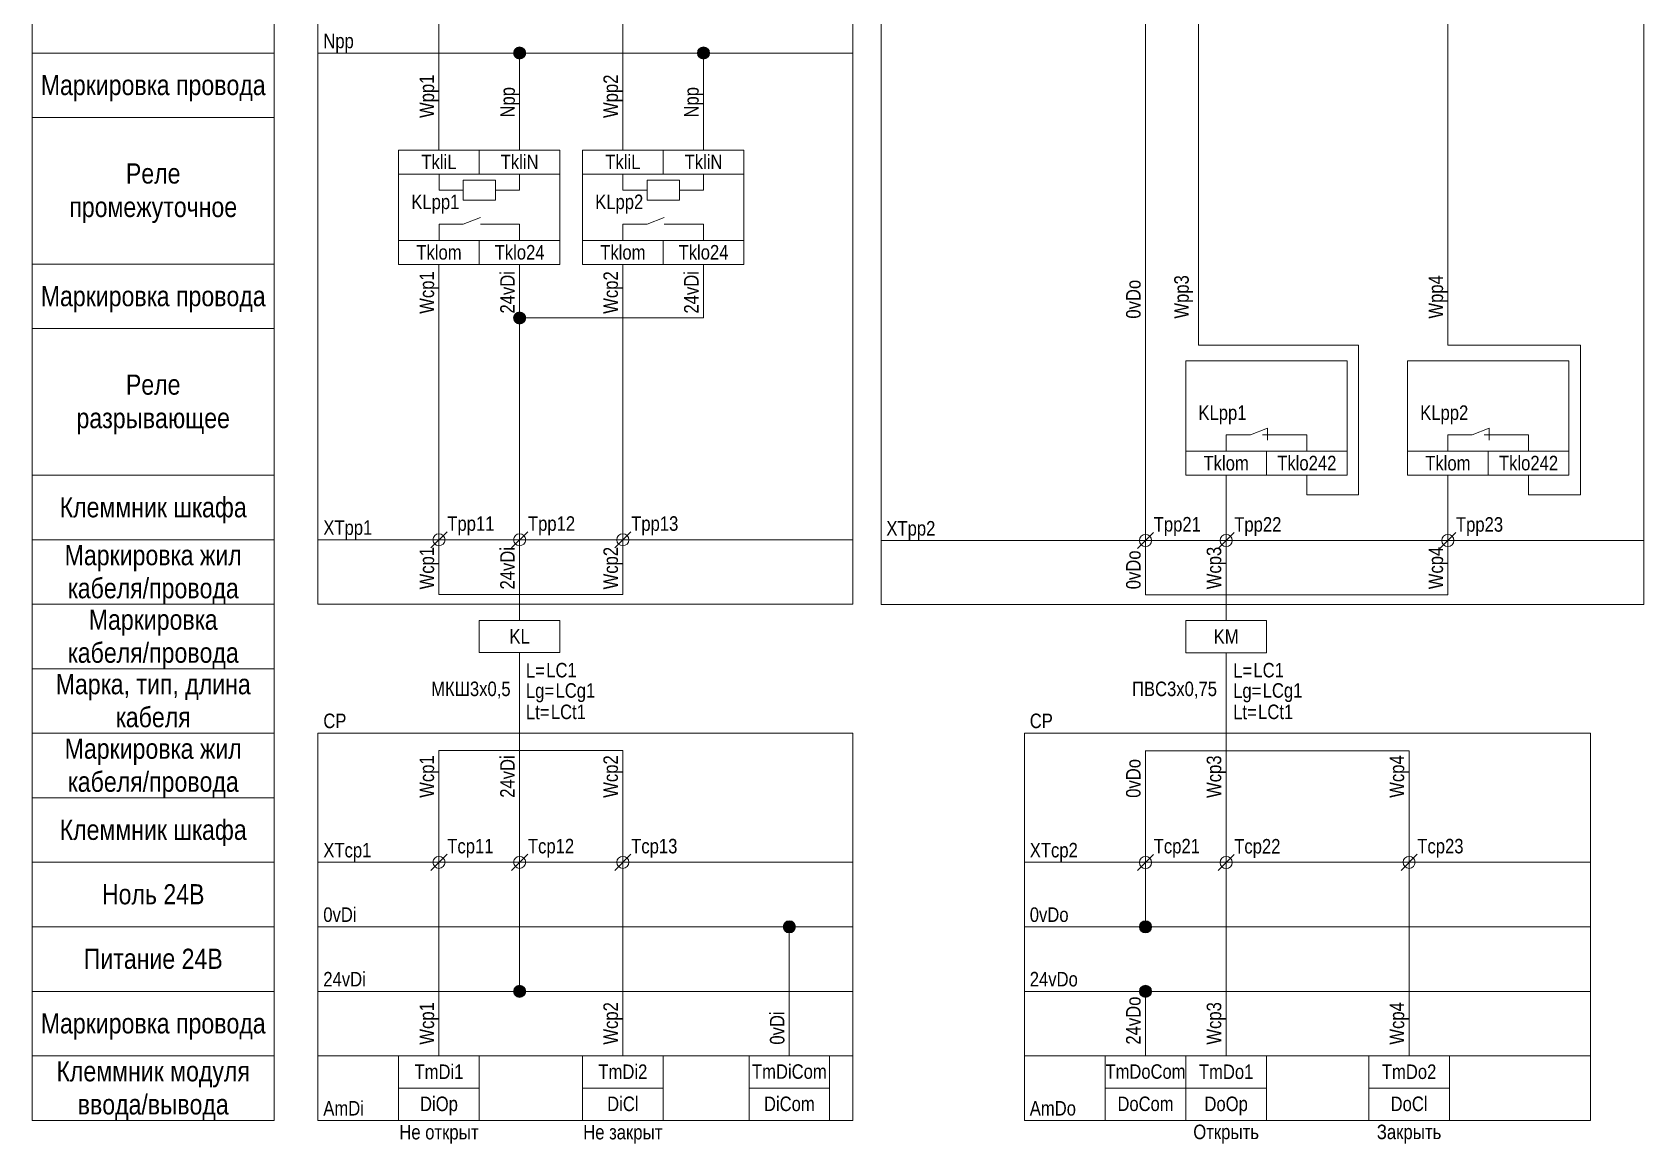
# Model space of a CAD drawing. Header units: millimetres. Extents: x 20 to 336, y -256 to -5.
# Drawn here: x 20 to 219.8, y -256.3 to -118.4 of the extents above; entities that cross this region are included whole.
import ezdxf

# ---------------------------------------------------------------- set-up
doc = ezdxf.new("R2010")
doc.units = ezdxf.units.MM
doc.header["$MEASUREMENT"] = 0
doc.linetypes.add('1_1', pattern=[2000, 1000, -1000])
doc.linetypes.add('4_2_1_2', pattern=[6702.777624, 3527.777672, -1763.888836, 0, -1411.111116])
for name, color, linetype in [('cp_names', 7, 'Continuous'), ('cp_params_di', 7, 'Continuous'), ('cp_params_do', 7, 'Continuous'), ('cp_static_di', 7, 'Continuous'), ('cp_static_do', 7, 'Continuous'), ('id_names', 7, 'Continuous'), ('id_params_di', 7, 'Continuous'), ('id_params_do', 7, 'Continuous'), ('id_static_di', 7, 'Continuous'), ('id_static_do', 7, 'Continuous')]:
    doc.layers.add(name, color=color, linetype=linetype)
doc.styles.add('СГЕНЕРИР_СТИЛЬ_1', font='')
doc.styles.get('СГЕНЕРИР_СТИЛЬ_1').set_extended_font_data('Arial Narrow')

msp = doc.modelspace()

# ---------------------------------------------------------------- hatches: boundary and pattern name
at = {"layer": 'cp_static_di', "linetype": 'Continuous', "lineweight": 0, "true_color": 0x000000}
for points in [[(113.12, -229.36), (113.18, -229.64), (113.34, -229.89), (113.58, -230.05), (113.87, -230.11), (114.16, -230.05), (114.4, -229.89), (114.56, -229.64), (114.62, -229.36), (114.56, -229.07), (114.4, -228.83), (114.16, -228.66), (113.87, -228.61), (113.58, -228.66), (113.34, -228.83), (113.18, -229.07)], [(79.68, -237.36), (79.74, -237.64), (79.9, -237.89), (80.15, -238.05), (80.43, -238.11), (80.72, -238.05), (80.96, -237.89), (81.13, -237.64), (81.18, -237.36), (81.13, -237.07), (80.96, -236.83), (80.72, -236.66), (80.43, -236.61), (80.15, -236.66), (79.9, -236.83), (79.74, -237.07)]]:
    msp.add_hatch(color=18, dxfattribs=at).paths.add_polyline_path(points)
at = {"layer": 'cp_static_do', "linetype": 'Continuous', "lineweight": 0, "true_color": 0x000000}
for points in [[(157.28, -229.36), (157.33, -229.64), (157.5, -229.89), (157.74, -230.05), (158.03, -230.11), (158.31, -230.05), (158.56, -229.89), (158.72, -229.64), (158.78, -229.36), (158.72, -229.07), (158.56, -228.83), (158.31, -228.66), (158.03, -228.61), (157.74, -228.66), (157.5, -228.83), (157.33, -229.07)], [(157.28, -237.36), (157.33, -237.64), (157.5, -237.89), (157.74, -238.05), (158.03, -238.11), (158.31, -238.05), (158.56, -237.89), (158.72, -237.64), (158.78, -237.36), (158.72, -237.07), (158.56, -236.83), (158.31, -236.66), (158.03, -236.61), (157.74, -236.66), (157.5, -236.83), (157.33, -237.07)]]:
    msp.add_hatch(color=18, dxfattribs=at).paths.add_polyline_path(points)
at = {"layer": 'id_static_di', "linetype": 'Continuous', "lineweight": 0, "true_color": 0x000000}
for points in [[(79.68, -121), (79.74, -121.29), (79.9, -121.53), (80.15, -121.69), (80.43, -121.75), (80.72, -121.69), (80.96, -121.53), (81.13, -121.29), (81.18, -121), (81.13, -120.71), (80.96, -120.47), (80.72, -120.31), (80.43, -120.25), (80.15, -120.31), (79.9, -120.47), (79.74, -120.71)], [(102.48, -121), (102.54, -121.29), (102.7, -121.53), (102.95, -121.69), (103.23, -121.75), (103.52, -121.69), (103.76, -121.53), (103.93, -121.29), (103.98, -121), (103.93, -120.71), (103.76, -120.47), (103.52, -120.31), (103.23, -120.25), (102.95, -120.31), (102.7, -120.47), (102.54, -120.71)], [(79.68, -153.86), (79.74, -154.15), (79.9, -154.39), (80.15, -154.56), (80.43, -154.61), (80.72, -154.56), (80.96, -154.39), (81.13, -154.15), (81.18, -153.86), (81.13, -153.58), (80.96, -153.33), (80.72, -153.17), (80.43, -153.11), (80.15, -153.17), (79.9, -153.33), (79.74, -153.58)]]:
    msp.add_hatch(color=18, dxfattribs=at).paths.add_polyline_path(points)

# ---------------------------------------------------------------- linework, layer by layer
at = {"layer": 'cp_names', "color": 7, "linetype": 'Continuous', "lineweight": 15, "ltscale": 100}
for points in [[(20, -213.36), (50, -213.36), (50, -205.36), (20, -205.36)], [(20, -221.36), (50, -221.36), (50, -213.36), (20, -213.36)], [(20, -229.36), (50, -229.36), (50, -221.36), (20, -221.36)], [(20, -237.36), (50, -237.36), (50, -229.36), (20, -229.36)], [(20, -245.36), (50, -245.36), (50, -237.36), (20, -237.36)], [(20, -253.36), (50, -253.36), (50, -245.36), (20, -245.36)]]:
    msp.add_lwpolyline(points, close=True, dxfattribs=at)
at = {"layer": 'cp_static_di', "color": 7, "linetype": '1_1', "lineweight": 15, "ltscale": 100}
for p, q in [((121.75, -205.36), (55.43, -205.36)), ((55.43, -205.36), (55.43, -253.36)), ((121.75, -205.36), (121.75, -253.36))]:
    msp.add_line(p, q, dxfattribs=at)
at = {"layer": 'cp_static_di', "color": 7, "linetype": 'Continuous', "lineweight": 15, "ltscale": 100}
for p, q in [((70.43, -221.36), (70.43, -207.5)), ((70.43, -207.5), (93.23, -207.5)), ((70.43, -207.5), (70.43, -221.36)), ((80.43, -207.5), (80.43, -221.36)), ((93.23, -221.36), (93.23, -207.5)), ((69.43, -222.36), (71.43, -220.36)), ((70.43, -221.36), (70.43, -245.36)), ((79.43, -222.36), (81.43, -220.36)), ((80.43, -221.36), (80.43, -236.61)), ((92.23, -222.36), (94.23, -220.36)), ((93.23, -221.36), (93.23, -245.36)), ((55.43, -229.36), (121.75, -229.36)), ((113.87, -230.11), (113.87, -245.36)), ((55.43, -237.36), (121.75, -237.36)), ((55.43, -245.36), (121.75, -245.36)), ((55.43, -253.36), (121.75, -253.36))]:
    msp.add_line(p, q, dxfattribs=at)
at = {"layer": 'cp_static_di', "color": 7, "linetype": '4_2_1_2', "lineweight": 15, "ltscale": 100}
msp.add_line((55.43, -221.36), (121.75, -221.36), dxfattribs=at)
at = {"layer": 'cp_static_di', "color": 7, "linetype": 'Continuous', "lineweight": 15, "ltscale": 100}
for points in [[(65.43, -245.36), (75.43, -245.36), (75.43, -249.36), (65.43, -249.36)], [(88.23, -245.36), (98.23, -245.36), (98.23, -249.36), (88.23, -249.36)], [(108.87, -245.36), (118.87, -245.36), (118.87, -249.36), (108.87, -249.36)], [(65.43, -249.36), (75.43, -249.36), (75.43, -253.36), (65.43, -253.36)], [(88.23, -249.36), (98.23, -249.36), (98.23, -253.36), (88.23, -253.36)], [(108.87, -249.36), (118.87, -249.36), (118.87, -253.36), (108.87, -253.36)]]:
    msp.add_lwpolyline(points, close=True, dxfattribs=at)
for centre in [(70.43, -221.36), (80.43, -221.36), (93.23, -221.36), (113.87, -229.36), (80.43, -237.36)]:
    msp.add_circle(centre, 0.75, dxfattribs=at)
at = {"layer": 'cp_static_do', "color": 7, "linetype": '1_1', "lineweight": 15, "ltscale": 100}
for p, q in [((213.22, -205.36), (143.03, -205.36)), ((143.03, -205.36), (143.03, -253.36)), ((213.22, -205.36), (213.22, -253.36))]:
    msp.add_line(p, q, dxfattribs=at)
at = {"layer": 'cp_static_do', "color": 7, "linetype": 'Continuous', "lineweight": 15, "ltscale": 100}
for p, q in [((158.03, -207.5), (158.03, -221.36)), ((158.03, -207.52), (190.71, -207.52)), ((168.03, -207.52), (168.03, -221.38)), ((190.71, -221.36), (190.71, -207.52)), ((157.03, -222.38), (159.03, -220.38)), ((158.03, -228.61), (158.03, -221.36)), ((167.03, -222.38), (169.03, -220.38)), ((168.03, -221.38), (168.03, -245.36)), ((189.71, -222.36), (191.71, -220.36)), ((190.71, -221.36), (190.71, -245.36)), ((143.03, -229.36), (213.22, -229.36)), ((143.03, -237.36), (213.22, -237.36)), ((158.03, -238.11), (158.03, -245.36)), ((143.03, -245.36), (213.22, -245.36)), ((143.03, -253.36), (213.22, -253.36))]:
    msp.add_line(p, q, dxfattribs=at)
at = {"layer": 'cp_static_do', "color": 7, "linetype": '4_2_1_2', "lineweight": 15, "ltscale": 100}
msp.add_line((143.03, -221.36), (213.22, -221.36), dxfattribs=at)
at = {"layer": 'cp_static_do', "color": 7, "linetype": 'Continuous', "lineweight": 15, "ltscale": 100}
for points in [[(153.03, -245.36), (163.03, -245.36), (163.03, -249.36), (153.03, -249.36)], [(163.03, -245.36), (173.03, -245.36), (173.03, -249.36), (163.03, -249.36)], [(185.71, -245.36), (195.71, -245.36), (195.71, -249.36), (185.71, -249.36)], [(153.03, -249.36), (163.03, -249.36), (163.03, -253.36), (153.03, -253.36)], [(163.03, -249.36), (173.03, -249.36), (173.03, -253.36), (163.03, -253.36)], [(185.71, -249.36), (195.71, -249.36), (195.71, -253.36), (185.71, -253.36)]]:
    msp.add_lwpolyline(points, close=True, dxfattribs=at)
for centre in [(158.03, -221.38), (168.03, -221.38), (190.71, -221.36), (158.03, -229.36), (158.03, -237.36)]:
    msp.add_circle(centre, 0.75, dxfattribs=at)
at = {"layer": 'id_names', "color": 7, "linetype": 'Continuous', "lineweight": 15, "ltscale": 100}
for points in [[(20, -121), (50, -121), (50, -113), (20, -113)], [(20, -129), (50, -129), (50, -121), (20, -121)], [(20, -147.18), (50, -147.18), (50, -129), (20, -129)], [(20, -155.18), (50, -155.18), (50, -147.18), (20, -147.18)], [(20, -173.36), (50, -173.36), (50, -155.18), (20, -155.18)], [(20, -181.36), (50, -181.36), (50, -173.36), (20, -173.36)], [(20, -189.36), (50, -189.36), (50, -181.36), (20, -181.36)], [(20, -197.36), (50, -197.36), (50, -189.36), (20, -189.36)], [(20, -205.36), (50, -205.36), (50, -197.36), (20, -197.36)]]:
    msp.add_lwpolyline(points, close=True, dxfattribs=at)
at = {"layer": 'id_static_di', "color": 7, "linetype": '1_1', "lineweight": 15, "ltscale": 100}
for p, q in [((55.43, -189.36), (55.43, -57)), ((121.75, -189.36), (121.75, -57)), ((121.75, -189.36), (55.43, -189.36))]:
    msp.add_line(p, q, dxfattribs=at)
at = {"layer": 'id_static_di', "color": 7, "linetype": 'Continuous', "lineweight": 15, "ltscale": 100}
for p, q in [((70.43, -133.04), (70.43, -81)), ((93.23, -133.04), (93.23, -81)), ((55.43, -121), (121.75, -121)), ((80.43, -133.04), (80.43, -121.75)), ((103.23, -133.04), (103.23, -121.75)), ((70.43, -181.36), (70.43, -147.22)), ((80.43, -147.22), (80.43, -153.86)), ((93.23, -181.36), (93.23, -147.22)), ((103.23, -147.22), (103.23, -153.86)), ((80.43, -153.86), (80.43, -181.36)), ((103.23, -153.86), (81.18, -153.86)), ((69.43, -182.36), (71.43, -180.36)), ((70.43, -181.36), (70.43, -188.16)), ((79.43, -182.36), (81.43, -180.36)), ((80.43, -181.36), (80.43, -188.16)), ((92.23, -182.36), (94.23, -180.36)), ((93.23, -188.16), (93.23, -181.36)), ((70.43, -188.16), (70.43, -182.17)), ((70.43, -188.16), (93.23, -188.16)), ((80.43, -191.36), (80.43, -188.16)), ((80.43, -195.36), (80.43, -207.5))]:
    msp.add_line(p, q, dxfattribs=at)
at = {"layer": 'id_static_di', "color": 7, "linetype": '4_2_1_2', "lineweight": 15, "ltscale": 100}
msp.add_line((55.43, -181.36), (121.75, -181.36), dxfattribs=at)
at = {"layer": 'id_static_di', "color": 7, "linetype": 'Continuous', "lineweight": 15, "ltscale": 100}
for points in [[(65.43, -147.22), (85.43, -147.22), (85.43, -133.04), (65.43, -133.04)], [(65.43, -136.01), (75.43, -136.01), (75.43, -133.04), (65.43, -133.04)], [(75.43, -136.01), (85.43, -136.01), (85.43, -133.04), (75.43, -133.04)], [(88.23, -147.22), (108.23, -147.22), (108.23, -133.04), (88.23, -133.04)], [(88.23, -136.01), (98.23, -136.01), (98.23, -133.04), (88.23, -133.04)], [(98.23, -136.01), (108.23, -136.01), (108.23, -133.04), (98.23, -133.04)], [(77.44, -136.76), (77.44, -139.26), (73.44, -139.26), (73.44, -136.76)], [(100.24, -136.76), (100.24, -139.26), (96.24, -139.26), (96.24, -136.76)], [(65.43, -147.22), (75.43, -147.22), (75.43, -144.26), (65.43, -144.26)], [(75.43, -147.22), (85.43, -147.22), (85.43, -144.26), (75.43, -144.26)], [(88.23, -147.22), (98.23, -147.22), (98.23, -144.26), (88.23, -144.26)], [(98.23, -147.22), (108.23, -147.22), (108.23, -144.26), (98.23, -144.26)], [(75.43, -195.36), (85.43, -195.36), (85.43, -191.36), (75.43, -191.36)]]:
    msp.add_lwpolyline(points, close=True, dxfattribs=at)
for points in [[(70.44, -136.01), (70.44, -138.01), (73.44, -138.01)], [(80.43, -136.01), (80.43, -138.01), (77.44, -138.01)], [(93.24, -136.01), (93.24, -138.01), (96.24, -138.01)], [(103.23, -136.01), (103.23, -138.01), (100.24, -138.01)], [(73.44, -142.22), (75.57, -141.39)], [(96.24, -142.22), (98.37, -141.39)], [(70.44, -144.26), (70.44, -142.22), (73.44, -142.22)], [(77.44, -142.22), (75.57, -142.22)], [(80.43, -144.26), (80.43, -142.22), (77.44, -142.22)], [(93.24, -144.26), (93.24, -142.22), (96.24, -142.22)], [(100.24, -142.22), (98.37, -142.22)], [(103.23, -144.26), (103.23, -142.22), (100.24, -142.22)]]:
    msp.add_lwpolyline(points, dxfattribs=at)
for centre in [(80.43, -121), (103.23, -121), (80.43, -153.86), (70.43, -181.36), (80.43, -181.36), (93.23, -181.36)]:
    msp.add_circle(centre, 0.75, dxfattribs=at)
at = {"layer": 'id_static_do', "color": 7, "linetype": '1_1', "lineweight": 15, "ltscale": 100}
for p, q in [((125.25, -189.38), (125.25, -57.02)), ((219.81, -189.38), (219.81, -57.02)), ((219.81, -189.38), (125.25, -189.38))]:
    msp.add_line(p, q, dxfattribs=at)
at = {"layer": 'id_static_do', "color": 7, "linetype": 'Continuous', "lineweight": 15, "ltscale": 100}
for p, q in [((158.03, -181.45), (158.03, -97.02)), ((164.62, -97.02), (164.62, -157.23)), ((195.52, -101.02), (195.52, -157.23)), ((164.62, -157.23), (184.46, -157.23)), ((184.46, -175.8), (184.46, -157.23)), ((195.52, -157.23), (211.96, -157.23)), ((211.96, -175.8), (211.96, -157.23)), ((173.17, -167.53), (173.17, -169.02)), ((200.66, -167.53), (200.66, -169.02)), ((168.03, -181.45), (168.03, -173.36)), ((178.03, -173.36), (178.03, -175.8)), ((195.52, -181.45), (195.52, -173.36)), ((205.52, -173.36), (205.52, -175.8)), ((178.03, -175.8), (184.46, -175.8)), ((205.52, -175.8), (211.96, -175.8)), ((157.03, -182.45), (159.03, -180.45)), ((158.03, -188.18), (158.03, -181.45)), ((167.03, -182.45), (169.03, -180.45)), ((168.03, -188.18), (168.03, -181.45)), ((194.52, -182.45), (196.52, -180.45)), ((195.52, -188.18), (195.52, -181.45)), ((158.03, -188.18), (168.03, -188.18)), ((195.52, -188.18), (168.03, -188.18)), ((168.03, -191.38), (168.03, -188.18)), ((168.03, -207.52), (168.03, -195.38)), ((168.03, -199.52), (168.03, -207.52))]:
    msp.add_line(p, q, dxfattribs=at)
at = {"layer": 'id_static_do', "color": 7, "linetype": '4_2_1_2', "lineweight": 15, "ltscale": 100}
msp.add_line((125.25, -181.45), (219.81, -181.45), dxfattribs=at)
at = {"layer": 'id_static_do', "color": 7, "linetype": 'Continuous', "lineweight": 15, "ltscale": 100}
for points in [[(163.03, -173.36), (183.03, -173.36), (183.03, -159.18), (163.03, -159.18)], [(190.52, -173.36), (210.52, -173.36), (210.52, -159.18), (190.52, -159.18)], [(163.03, -173.36), (173.03, -173.36), (173.03, -170.39), (163.03, -170.39)], [(173.03, -173.36), (183.03, -173.36), (183.03, -170.39), (173.03, -170.39)], [(190.52, -173.36), (200.52, -173.36), (200.52, -170.39), (190.52, -170.39)], [(200.52, -173.36), (210.52, -173.36), (210.52, -170.39), (200.52, -170.39)], [(163.03, -195.38), (173.03, -195.38), (173.03, -191.38), (163.03, -191.38)]]:
    msp.add_lwpolyline(points, close=True, dxfattribs=at)
for points in [[(171.03, -168.36), (173.17, -167.53)], [(198.52, -168.36), (200.66, -167.53)], [(168.03, -170.39), (168.03, -168.36), (171.03, -168.36)], [(175.03, -168.36), (172.52, -168.36)], [(178.03, -170.39), (178.03, -168.36), (175.03, -168.36)], [(195.53, -170.39), (195.53, -168.36), (198.52, -168.36)], [(205.52, -170.39), (205.52, -168.36), (200.02, -168.36)]]:
    msp.add_lwpolyline(points, dxfattribs=at)
for centre in [(158.03, -181.45), (168.03, -181.45), (195.52, -181.45)]:
    msp.add_circle(centre, 0.75, dxfattribs=at)

# ---------------------------------------------------------------- texts
at = {"layer": 'cp_names', "color": 7, "linetype": 'Continuous', "lineweight": 15, "char_height": 2.5, "attachment_point": 2, "style": 'СГЕНЕРИР_СТИЛЬ_1'}
for s, insert, line_spacing_factor in [('\\A1;{\\pqc;\\fArial Narrow|b0|i0|c204|p34;Маркировка жил\\P\\pqc;\\fArial Narrow|b0|i0|c204|p34;кабеля/провода}', (35, -206.02), 0.982786), ('\\A1;{\\pqc;\\fArial Narrow|b0|i0|c204|p34;Клеммник модуля\\P\\pqc;\\fArial Narrow|b0|i0|c204|p34;ввода\\fArial Narrow|b0|i0|c204|p34;/вывода}', (35, -246.02), 0.985989)]:
    msp.add_mtext(s, dxfattribs=dict(at, insert=insert, line_spacing_factor=line_spacing_factor))
for s, insert in [('\\A1;{\\pqc;\\fArial Narrow|b0|i0|c204|p34;Клеммник\\fArial Narrow|b0|i0|c204|p34; шкафа}', (35, -216.08)), ('\\A1;{\\pqc;\\fArial Narrow|b0|i0|c204|p34;Ноль 24\\fArial Narrow|b0|i0|c204|p34;В}', (35, -224.07)), ('\\A1;{\\pqc;\\fArial Narrow|b0|i0|c204|p34;Питание 2\\fArial Narrow|b0|i0|c204|p34;4\\fArial Narrow|b0|i0|c204|p34;В}', (35, -232.07)), ('\\A1;{\\pqc;\\fArial Narrow|b0|i0|c204|p34;Маркировка \\fArial Narrow|b0|i0|c204|p34;провода}', (35, -240.08))]:
    msp.add_mtext(s, dxfattribs=dict(at, insert=insert))
at = {"layer": 'cp_params_di', "color": 7, "linetype": 'Continuous', "lineweight": 15, "char_height": 1.8, "style": 'СГЕНЕРИР_СТИЛЬ_1'}
for s, insert, attachment_point in [('\\A1;{\\pql;\\fArial Narrow|b0|i0|c204|p34;CP}', (56.09, -202.92), 1), ('\\A1;{\\pql;\\fArial Narrow|b0|i0|c204|p34;XTcp\\fArial Narrow|b0|i0|c204|p34;1}', (56.09, -218.95), 1), ('\\A1;{\\pql;\\fArial Narrow|b0|i0|c204|p34;Tcp\\fArial Narrow|b0|i0|c204|p34;1\\fArial Narrow|b0|i0|c204|p34;1}', (71.46, -218.45), 1), ('\\A1;{\\pql;\\fArial Narrow|b0|i0|c204|p34;Tcp\\fArial Narrow|b0|i0|c204|p34;1\\fArial Narrow|b0|i0|c204|p34;2}', (81.46, -218.45), 1), ('\\A1;{\\pql;\\fArial Narrow|b0|i0|c204|p34;Tcp\\fArial Narrow|b0|i0|c204|p34;1\\fArial Narrow|b0|i0|c204|p34;3}', (94.26, -218.45), 1), ('\\A1;{\\pql;\\fArial Narrow|b0|i0|c204|p34;0v\\fArial Narrow|b0|i0|c204|p34;Di}', (56.09, -226.95), 1), ('\\A1;{\\pql;\\fArial Narrow|b0|i0|c204|p34;24v\\fArial Narrow|b0|i0|c204|p34;Di}', (56.09, -234.95), 1), ('\\A1;{\\pqc;\\fArial Narrow|b0|i0|c204|p34;Tm\\fArial Narrow|b0|i0|c204|p34;Di\\fArial Narrow|b0|i0|c204|p34;1}', (70.43, -246.43), 2), ('\\A1;{\\pqc;\\fArial Narrow|b0|i0|c204|p34;TmDi2}', (93.23, -246.43), 2), ('\\A1;{\\pqc;\\fArial Narrow|b0|i0|c204|p34;TmDiCom}', (113.87, -246.41), 2), ('\\A1;{\\pql;\\fArial Narrow|b0|i0|c204|p34;Am\\fArial Narrow|b0|i0|c204|p34;Di}', (56.09, -250.96), 1), ('\\A1;{\\pqc;\\fArial Narrow|b0|i0|c204|p34;Di\\fArial Narrow|b0|i0|c204|p34;Op}', (70.43, -250.41), 2), ('\\A1;{\\pqc;\\fArial Narrow|b0|i0|c204|p34;DiCl}', (93.23, -250.41), 2), ('\\A1;{\\pqc;\\fArial Narrow|b0|i0|c204|p34;Di\\fArial Narrow|b0|i0|c204|p34;Com}', (113.87, -250.41), 2)]:
    msp.add_mtext(s, dxfattribs=dict(at, insert=insert, attachment_point=attachment_point))
at = {"layer": 'cp_params_di', "color": 7, "linetype": 'Continuous', "lineweight": 15, "char_height": 1.8, "attachment_point": 1, "rotation": 90, "style": 'СГЕНЕРИР_СТИЛЬ_1'}
for s, insert in [('\\A1;{\\pql;\\fArial Narrow|b0|i0|c204|p34;Wcp\\fArial Narrow|b0|i0|c204|p34;1}', (68.02, -213.36)), ('\\A1;{\\pql;\\fArial Narrow|b0|i0|c204|p34;24vDi}', (78.02, -213.36)), ('\\A1;{\\pql;\\fArial Narrow|b0|i0|c204|p34;Wcp\\fArial Narrow|b0|i0|c204|p34;2}', (90.82, -213.36)), ('\\A1;{\\pql;\\fArial Narrow|b0|i0|c204|p34;Wcp\\fArial Narrow|b0|i0|c204|p34;1}', (68.02, -243.97)), ('\\A1;{\\pql;\\fArial Narrow|b0|i0|c204|p34;Wcp\\fArial Narrow|b0|i0|c204|p34;2}', (90.82, -243.97)), ('\\A1;{\\pql;\\fArial Narrow|b0|i0|c204|p34;0v\\fArial Narrow|b0|i0|c204|p34;Di}', (111.46, -243.97))]:
    msp.add_mtext(s, dxfattribs=dict(at, insert=insert))
at = {"layer": 'cp_params_do', "color": 7, "linetype": 'Continuous', "lineweight": 15, "style": 'СГЕНЕРИР_СТИЛЬ_1'}
for s, insert, char_height, attachment_point in [('\\A1;{\\pql;\\fArial Narrow|b0|i0|c204|p34;CP}', (143.68, -202.92), 1.8, 1), ('\\A1;{\\pql;\\fArial Narrow|b0|i0|c204|p34;XTcp\\fArial Narrow|b0|i0|c204|p34;2}', (143.68, -218.95), 1.8, 1), ('\\A1;{\\pql;\\fArial Narrow|b0|i0|c204|p34;Tcp\\fArial Narrow|b0|i0|c204|p34;2\\fArial Narrow|b0|i0|c204|p34;1}', (159.05, -218.45), 1.8, 1), ('\\A1;{\\pql;\\fArial Narrow|b0|i0|c204|p34;Tcp\\fArial Narrow|b0|i0|c204|p34;2\\fArial Narrow|b0|i0|c204|p34;2}', (169.03, -218.47), 1.8, 1), ('\\A1;{\\pql;\\fArial Narrow|b0|i0|c204|p34;Tcp2\\fArial Narrow|b0|i0|c204|p34;3}', (191.73, -218.45), 1.8, 1), ('\\A1;{\\pql;\\fArial Narrow|b0|i0|c204|p34;0v\\fArial Narrow|b0|i0|c204|p34;Do}', (143.68, -226.95), 1.8, 1), ('\\A1;{\\pql;\\fArial Narrow|b0|i0|c204|p34;24v\\fArial Narrow|b0|i0|c204|p34;Do}', (143.68, -234.95), 1.8, 1), ('\\A1;{\\pqc;\\fArial Narrow|b0|i0|c204|p34;Tm\\fArial Narrow|b0|i0|c204|p34;DoCom}', (158.03, -246.41), 1.79, 2), ('\\A1;{\\pqc;\\fArial Narrow|b0|i0|c204|p34;TmDo1}', (168.03, -246.43), 1.8, 2), ('\\A1;{\\pqc;\\fArial Narrow|b0|i0|c204|p34;TmDo2}', (190.71, -246.43), 1.8, 2), ('\\A1;{\\pql;\\fArial Narrow|b0|i0|c204|p34;Am\\fArial Narrow|b0|i0|c204|p34;Do}', (143.68, -250.96), 1.8, 1), ('\\A1;{\\pqc;\\fArial Narrow|b0|i0|c204|p34;DoCom}', (158.03, -250.41), 1.79, 2), ('\\A1;{\\pqc;\\fArial Narrow|b0|i0|c204|p34;Do\\fArial Narrow|b0|i0|c204|p34;Op}', (168.03, -250.41), 1.8, 2), ('\\A1;{\\pqc;\\fArial Narrow|b0|i0|c204|p34;Do\\fArial Narrow|b0|i0|c204|p34;Cl}', (190.71, -250.41), 1.8, 2)]:
    msp.add_mtext(s, dxfattribs=dict(at, insert=insert, char_height=char_height, attachment_point=attachment_point))
at = {"layer": 'cp_params_do', "color": 7, "linetype": 'Continuous', "lineweight": 15, "char_height": 1.8, "attachment_point": 1, "rotation": 90, "style": 'СГЕНЕРИР_СТИЛЬ_1'}
for s, insert in [('\\A1;{\\pql;\\fArial Narrow|b0|i0|c204|p34;0v\\fArial Narrow|b0|i0|c204|p34;Do}', (155.62, -213.36)), ('\\A1;{\\pql;\\fArial Narrow|b0|i0|c204|p34;Wcp3}', (165.62, -213.38)), ('\\A1;{\\pql;\\fArial Narrow|b0|i0|c204|p34;Wcp\\fArial Narrow|b0|i0|c204|p34;4}', (188.3, -213.36)), ('\\A1;{\\pql;\\fArial Narrow|b0|i0|c204|p34;24v\\fArial Narrow|b0|i0|c204|p34;Do}', (155.62, -243.97)), ('\\A1;{\\pql;\\fArial Narrow|b0|i0|c204|p34;Wcp\\fArial Narrow|b0|i0|c204|p34;3}', (165.62, -243.97)), ('\\A1;{\\pql;\\fArial Narrow|b0|i0|c204|p34;Wcp\\fArial Narrow|b0|i0|c204|p34;4}', (188.3, -243.97))]:
    msp.add_mtext(s, dxfattribs=dict(at, insert=insert))
at = {"layer": 'cp_static_di', "color": 7, "linetype": 'Continuous', "lineweight": 15, "char_height": 1.8, "attachment_point": 2, "style": 'СГЕНЕРИР_СТИЛЬ_1'}
for s, insert in [('\\A1;{\\pqc;\\fArial Narrow|b0|i0|c204|p34;Не о\\fArial Narrow|b0|i0|c204|p34;ткрыт}', (70.43, -253.92)), ('\\A1;{\\pqc;\\fArial Narrow|b0|i0|c204|p34;Не з\\fArial Narrow|b0|i0|c204|p34;акрыт}', (93.23, -253.92))]:
    msp.add_mtext(s, dxfattribs=dict(at, insert=insert))
at = {"layer": 'cp_static_do', "color": 7, "linetype": 'Continuous', "lineweight": 15, "char_height": 1.8, "attachment_point": 2, "style": 'СГЕНЕРИР_СТИЛЬ_1'}
for s, insert in [('\\A1;{\\pqc;\\fArial Narrow|b0|i0|c204|p34;Открыть}', (168.03, -253.89)), ('\\A1;{\\pqc;\\fArial Narrow|b0|i0|c204|p34;Закрыть}', (190.71, -253.89))]:
    msp.add_mtext(s, dxfattribs=dict(at, insert=insert))
at = {"layer": 'id_names', "color": 7, "linetype": 'Continuous', "lineweight": 15, "char_height": 2.5, "attachment_point": 2, "style": 'СГЕНЕРИР_СТИЛЬ_1'}
for s, insert in [('\\A1;{\\pqc;\\fArial Narrow|b0|i0|c204|p34;Маркировка \\fArial Narrow|b0|i0|c204|p34;провода}', (35, -123.72)), ('\\A1;{\\pqc;\\fArial Narrow|b0|i0|c204|p34;Маркировка \\fArial Narrow|b0|i0|c204|p34;провода}', (35, -149.9)), ('\\A1;{\\pqc;\\fArial Narrow|b0|i0|c204|p34;Клеммник\\fArial Narrow|b0|i0|c204|p34; шкафа}', (35, -176.08))]:
    msp.add_mtext(s, dxfattribs=dict(at, insert=insert))
for s, insert, line_spacing_factor in [('\\A1;{\\pqc;\\fArial Narrow|b0|i0|c204|p34;Реле\\P\\pqc;\\fArial Narrow|b0|i0|c204|p34;промежуточное}', (35, -134.69), 0.996607), ('\\A1;{\\pqc;\\fArial Narrow|b0|i0|c204|p34;Реле\\P\\pqc;\\fArial Narrow|b0|i0|c204|p34;разрывающее}', (35, -160.87), 0.996475), ('\\A1;{\\pqc;\\fArial Narrow|b0|i0|c204|p34;Маркировка жил\\P\\pqc;\\fArial Narrow|b0|i0|c204|p34;кабеля/провода}', (35, -182.02), 0.982786), ('\\A1;{\\pqc;\\fArial Narrow|b0|i0|c204|p34;Маркировка\\P\\pqc;\\fArial Narrow|b0|i0|c204|p34;кабеля/провода}', (35, -190.02), 0.982786), ('\\A1;{\\pqc;\\fArial Narrow|b0|i0|c204|p34;Марка, тип\\fArial Narrow|b0|i0|c204|p34;, длина\\P\\pqc;\\fArial Narrow|b0|i0|c204|p34;кабеля}', (35, -198.02), 0.98101)]:
    msp.add_mtext(s, dxfattribs=dict(at, insert=insert, line_spacing_factor=line_spacing_factor))
at = {"layer": 'id_params_di', "color": 7, "linetype": 'Continuous', "lineweight": 15, "char_height": 1.8, "style": 'СГЕНЕРИР_СТИЛЬ_1'}
for s, insert, attachment_point in [('\\A1;{\\pql;\\fArial Narrow|b0|i0|c204|p34;N\\fArial Narrow|b0|i0|c204|p34;p\\fArial Narrow|b0|i0|c204|p34;p}', (56.09, -118.6), 1), ('\\A1;{\\pqc;\\fArial Narrow|b0|i0|c204|p34;TkliL}', (70.43, -133.6), 2), ('\\A1;{\\pqc;\\fArial Narrow|b0|i0|c204|p34;T\\fArial Narrow|b0|i0|c204|p34;kliN}', (80.43, -133.6), 2), ('\\A1;{\\pqc;\\fArial Narrow|b0|i0|c204|p34;TkliL}', (93.23, -133.6), 2), ('\\A1;{\\pqc;\\fArial Narrow|b0|i0|c204|p34;T\\fArial Narrow|b0|i0|c204|p34;kliN}', (103.23, -133.6), 2), ('\\A1;{\\pqc;\\fArial Narrow|b0|i0|c204|p34;KL\\fArial Narrow|b0|i0|c204|p34;p\\fArial Narrow|b0|i0|c204|p34;p1}', (69.98, -138.56), 2), ('\\A1;{\\pqc;\\fArial Narrow|b0|i0|c204|p34;KL\\fArial Narrow|b0|i0|c204|p34;p\\fArial Narrow|b0|i0|c204|p34;p2}', (92.78, -138.56), 2), ('\\A1;{\\pqc;\\fArial Narrow|b0|i0|c204|p34;T\\fArial Narrow|b0|i0|c204|p34;klom}', (70.43, -144.82), 2), ('\\A1;{\\pqc;\\fArial Narrow|b0|i0|c204|p34;Tkl\\fArial Narrow|b0|i0|c204|p34;o24}', (80.43, -144.81), 2), ('\\A1;{\\pqc;\\fArial Narrow|b0|i0|c204|p34;T\\fArial Narrow|b0|i0|c204|p34;klom}', (93.23, -144.82), 2), ('\\A1;{\\pqc;\\fArial Narrow|b0|i0|c204|p34;Tkl\\fArial Narrow|b0|i0|c204|p34;o24}', (103.23, -144.81), 2), ('\\A1;{\\pql;\\fArial Narrow|b0|i0|c204|p34;XTpp\\fArial Narrow|b0|i0|c204|p34;1}', (56.09, -178.95), 1), ('\\A1;{\\pql;\\fArial Narrow|b0|i0|c204|p34;T\\fArial Narrow|b0|i0|c204|p34;p\\fArial Narrow|b0|i0|c204|p34;p11}', (71.46, -178.45), 1), ('\\A1;{\\pql;\\fArial Narrow|b0|i0|c204|p34;T\\fArial Narrow|b0|i0|c204|p34;p\\fArial Narrow|b0|i0|c204|p34;p12}', (81.46, -178.45), 1), ('\\A1;{\\pql;\\fArial Narrow|b0|i0|c204|p34;T\\fArial Narrow|b0|i0|c204|p34;p\\fArial Narrow|b0|i0|c204|p34;p13}', (94.26, -178.45), 1), ('\\A1;{\\pqc;\\fArial Narrow|b0|i0|c204|p34;KL}', (80.43, -192.44), 2), ('\\A1;{\\pql;\\fArial Narrow|b0|i0|c204|p34;LC\\fArial Narrow|b0|i0|c204|p34;1}', (83.73, -196.63), 1), ('\\A1;{\\pql;\\fArial Narrow|b0|i0|c204|p34;LCg\\fArial Narrow|b0|i0|c204|p34;1}', (84.88, -199.15), 1), ('\\A1;{\\pql;\\fArial Narrow|b0|i0|c204|p34;LCt\\fArial Narrow|b0|i0|c204|p34;1}', (84.3, -201.8), 1)]:
    msp.add_mtext(s, dxfattribs=dict(at, insert=insert, attachment_point=attachment_point))
at = {"layer": 'id_params_di', "color": 7, "linetype": 'Continuous', "lineweight": 15, "char_height": 1.8, "attachment_point": 1, "rotation": 90, "style": 'СГЕНЕРИР_СТИЛЬ_1'}
for s, insert in [('\\A1;{\\pql;\\fArial Narrow|b0|i0|c204|p34;W\\fArial Narrow|b0|i0|c204|p34;p\\fArial Narrow|b0|i0|c204|p34;p\\fArial Narrow|b0|i0|c204|p34;1}', (68.02, -129.06)), ('\\A1;{\\pql;\\fArial Narrow|b0|i0|c204|p34;W\\fArial Narrow|b0|i0|c204|p34;p\\fArial Narrow|b0|i0|c204|p34;p\\fArial Narrow|b0|i0|c204|p34;2}', (90.82, -129.06)), ('\\A1;{\\pql;\\fArial Narrow|b0|i0|c204|p34;N\\fArial Narrow|b0|i0|c204|p34;p\\fArial Narrow|b0|i0|c204|p34;p}', (78.03, -129)), ('\\A1;{\\pql;\\fArial Narrow|b0|i0|c204|p34;N\\fArial Narrow|b0|i0|c204|p34;p\\fArial Narrow|b0|i0|c204|p34;p}', (100.83, -129)), ('\\A1;{\\pql;\\fArial Narrow|b0|i0|c204|p34;Wcp\\fArial Narrow|b0|i0|c204|p34;1}', (68.02, -153.34)), ('\\A1;{\\pql;\\fArial Narrow|b0|i0|c204|p34;24v\\fArial Narrow|b0|i0|c204|p34;Di}', (78.02, -153.31)), ('\\A1;{\\pql;\\fArial Narrow|b0|i0|c204|p34;Wcp\\fArial Narrow|b0|i0|c204|p34;2}', (90.82, -153.34)), ('\\A1;{\\pql;\\fArial Narrow|b0|i0|c204|p34;24v\\fArial Narrow|b0|i0|c204|p34;Di}', (100.82, -153.31)), ('\\A1;{\\pql;\\fArial Narrow|b0|i0|c204|p34;Wcp\\fArial Narrow|b0|i0|c204|p34;1}', (68.02, -187.52)), ('\\A1;{\\pql;\\fArial Narrow|b0|i0|c204|p34;24vDi}', (78.02, -187.53)), ('\\A1;{\\pql;\\fArial Narrow|b0|i0|c204|p34;Wcp\\fArial Narrow|b0|i0|c204|p34;2}', (90.82, -187.52))]:
    msp.add_mtext(s, dxfattribs=dict(at, insert=insert))
at = {"layer": 'id_params_do', "color": 7, "linetype": 'Continuous', "lineweight": 15, "char_height": 1.8, "attachment_point": 1, "rotation": 90, "style": 'СГЕНЕРИР_СТИЛЬ_1'}
for s, insert in [('\\A1;{\\pql;\\fArial Narrow|b0|i0|c204|p34;0v\\fArial Narrow|b0|i0|c204|p34;Do}', (155.62, -153.94)), ('\\A1;{\\pql;\\fArial Narrow|b0|i0|c204|p34;W\\fArial Narrow|b0|i0|c204|p34;p\\fArial Narrow|b0|i0|c204|p34;p3}', (161.59, -153.94)), ('\\A1;{\\pql;\\fArial Narrow|b0|i0|c204|p34;W\\fArial Narrow|b0|i0|c204|p34;p\\fArial Narrow|b0|i0|c204|p34;p4}', (193.12, -153.94)), ('\\A1;{\\pql;\\fArial Narrow|b0|i0|c204|p34;0v\\fArial Narrow|b0|i0|c204|p34;Do}', (155.62, -187.5)), ('\\A1;{\\pql;\\fArial Narrow|b0|i0|c204|p34;Wcp\\fArial Narrow|b0|i0|c204|p34;3}', (165.62, -187.5)), ('\\A1;{\\pql;\\fArial Narrow|b0|i0|c204|p34;Wcp\\fArial Narrow|b0|i0|c204|p34;4}', (193.12, -187.5))]:
    msp.add_mtext(s, dxfattribs=dict(at, insert=insert))
at = {"layer": 'id_params_do', "color": 7, "linetype": 'Continuous', "lineweight": 15, "char_height": 1.8, "style": 'СГЕНЕРИР_СТИЛЬ_1'}
for s, insert, attachment_point in [('\\A1;{\\pqc;\\fArial Narrow|b0|i0|c204|p34;KL\\fArial Narrow|b0|i0|c204|p34;p\\fArial Narrow|b0|i0|c204|p34;p1}', (167.57, -164.7), 2), ('\\A1;{\\pqc;\\fArial Narrow|b0|i0|c204|p34;KL\\fArial Narrow|b0|i0|c204|p34;p\\fArial Narrow|b0|i0|c204|p34;p2}', (195.07, -164.7), 2), ('\\A1;{\\pqc;\\fArial Narrow|b0|i0|c204|p34;Tklom}', (168.03, -170.96), 2), ('\\A1;{\\pqc;\\fArial Narrow|b0|i0|c204|p34;Tklo242}', (178.03, -170.95), 2), ('\\A1;{\\pqc;\\fArial Narrow|b0|i0|c204|p34;Tklom}', (195.52, -170.96), 2), ('\\A1;{\\pqc;\\fArial Narrow|b0|i0|c204|p34;Tklo242}', (205.52, -170.95), 2), ('\\A1;{\\pql;\\fArial Narrow|b0|i0|c204|p34;XTpp\\fArial Narrow|b0|i0|c204|p34;2}', (125.9, -179.04), 1), ('\\A1;{\\pql;\\fArial Narrow|b0|i0|c204|p34;Tpp\\fArial Narrow|b0|i0|c204|p34;2\\fArial Narrow|b0|i0|c204|p34;1}', (159.05, -178.54), 1), ('\\A1;{\\pql;\\fArial Narrow|b0|i0|c204|p34;Tpp\\fArial Narrow|b0|i0|c204|p34;22}', (169.03, -178.56), 1), ('\\A1;{\\pql;\\fArial Narrow|b0|i0|c204|p34;Tpp\\fArial Narrow|b0|i0|c204|p34;2\\fArial Narrow|b0|i0|c204|p34;3}', (196.52, -178.56), 1), ('\\A1;{\\pqc;\\fArial Narrow|b0|i0|c204|p34;KM}', (168.03, -192.46), 2), ('\\A1;{\\pql;\\fArial Narrow|b0|i0|c204|p34;LC\\fArial Narrow|b0|i0|c204|p34;1}', (171.41, -196.63), 1), ('\\A1;{\\pql;\\fArial Narrow|b0|i0|c204|p34;LCg\\fArial Narrow|b0|i0|c204|p34;1}', (172.56, -199.15), 1), ('\\A1;{\\pql;\\fArial Narrow|b0|i0|c204|p34;LCt\\fArial Narrow|b0|i0|c204|p34;1}', (171.99, -201.8), 1)]:
    msp.add_mtext(s, dxfattribs=dict(at, insert=insert, attachment_point=attachment_point))
at = {"layer": 'id_static_di', "color": 7, "linetype": 'Continuous', "lineweight": 15, "char_height": 1.8, "attachment_point": 1, "style": 'СГЕНЕРИР_СТИЛЬ_1'}
for s, insert in [('\\A1;{\\pql;\\fArial Narrow|b0|i0|c204|p34;L=}', (81.21, -196.67)), ('\\A1;{\\pql;\\fArial Narrow|b0|i0|c204|p34;Lg=}', (81.21, -199.18)), ('\\A1;{\\pql;\\fArial Narrow|b0|i0|c204|p34;Lt=}', (81.21, -201.83))]:
    msp.add_mtext(s, dxfattribs=dict(at, insert=insert))
at = {"layer": 'id_static_di', "color": 7, "linetype": 'Continuous', "lineweight": 40, "insert": (69.46, -198.95), "char_height": 1.8, "attachment_point": 1, "style": 'СГЕНЕРИР_СТИЛЬ_1'}
msp.add_mtext('\\A1;{\\pql;\\fArial Narrow|b0|i0|c204|p34;МКШ\\fArial Narrow|b0|i0|c204|p34;3х0,5}', dxfattribs=at)
at = {"layer": 'id_static_do', "color": 7, "linetype": 'Continuous', "lineweight": 15, "char_height": 1.8, "attachment_point": 1, "style": 'СГЕНЕРИР_СТИЛЬ_1'}
for s, insert in [('\\A1;{\\pql;\\fArial Narrow|b0|i0|c204|p34;L=}', (168.9, -196.67)), ('\\A1;{\\pql;\\fArial Narrow|b0|i0|c204|p34;Lg=}', (168.9, -199.18)), ('\\A1;{\\pql;\\fArial Narrow|b0|i0|c204|p34;Lt=}', (168.9, -201.83))]:
    msp.add_mtext(s, dxfattribs=dict(at, insert=insert))
at = {"layer": 'id_static_do', "color": 7, "linetype": 'Continuous', "lineweight": 40, "insert": (156.35, -198.95), "char_height": 1.8, "attachment_point": 1, "style": 'СГЕНЕРИР_СТИЛЬ_1'}
msp.add_mtext('\\A1;{\\pql;\\fArial Narrow|b0|i0|c204|p34;ПВС\\fArial Narrow|b0|i0|c204|p34;3х0,\\fArial Narrow|b0|i0|c204|p34;7\\fArial Narrow|b0|i0|c204|p34;5}', dxfattribs=at)

doc.saveas('drawing.dxf')
